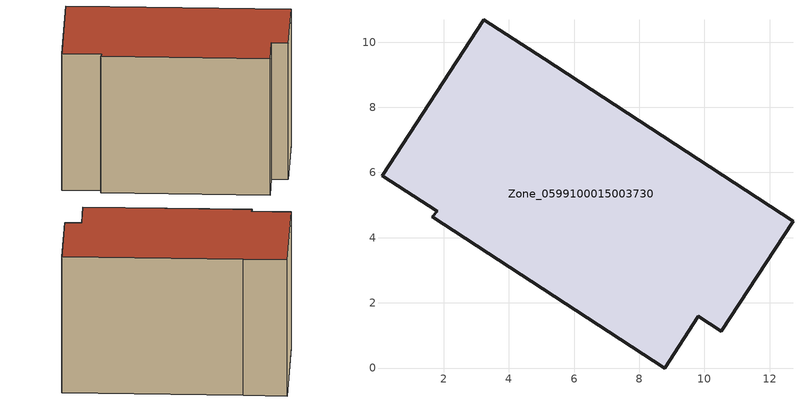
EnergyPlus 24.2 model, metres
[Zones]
Zone_0599100015003730
 floor ground (C_G): 8.78,0 1.65,4.64 1.81,4.81 0.12,5.91 3.23,10.68 5.08,9.49 12.72,4.51 10.52,1.13 9.81,1.59 z0.83
 wall outside (C_F): 12.72,4.51 5.08,9.49 3.23,10.68 0.12,5.91 1.81,4.81 1.65,4.64 8.78,0 9.81,1.59 10.52,1.13 12.72,4.51 z0.83:8.38
 roof outside (C_R): 5.08,9.49 3.23,10.68 0.12,5.91 1.81,4.81 1.65,4.64 8.78,0 9.81,1.59 10.52,1.13 12.72,4.51 z8.38
[BUILDING]
Pand.0599100015003730: North Axis=0; Terrain=City; Loads Convergence Tolerance Value=0.04; Temperature Convergence Tolerance Value=0.4; Solar Distribution=FullExterior; Maximum Number of Warmup Days=25; Minimum Number of Warmup Days=1
[Site:Location]
Rotterdam.The.Hague.AP_ZH_NLD Design_Conditions: Latitude=51.96; Longitude=4.45; Time Zone=1; Elevation=-4.5
[SITE:GROUNDTEMPERATURE:BUILDINGSURFACE]
18, 18, 18, 18, 18, 18, 18, 18, 18, 18, 18, 18
[MATERIAL] Thermal Absorptance=0.9; Solar Absorptance=0.7; Visible Absorptance=0.7
Name | Roughness | Thickness | Conductivity | Density | Specific Heat
G.TI.1965-1974 | MediumSmooth | 0.15 | 0.882353 | 540 | 1210
F.TI.1965-1974 | Rough | 0.3 | 0.697674 | 1920 | 840
R.TI.1965-1974 | MediumRough | 0.2 | 0.232558 | 1500 | 1000
[CONSTRUCTION]
C_G: G.TI.1965-1974
C_F: F.TI.1965-1974
C_R: R.TI.1965-1974
[ZONE]
Zone_0599100015003730: Type=1; Multiplier=1; Ceiling Height=Autocalculate; Volume=Autocalculate; Floor Area=autocalculate; Part of Total Floor Area=Yes
[ZONEINFILTRATION:DESIGNFLOWRATE]
Infil_Zone_0599100015003730: Zone or ZoneList or Space or SpaceList=Zone_0599100015003730; Schedule=AlwaysOn; Design Flow Rate Calculation Method=Flow/Area; Flow Rate per Floor Area=0.003; Constant Term Coefficient=1; Temperature Term Coefficient=0; Velocity Term Coefficient=0; Velocity Squared Term Coefficient=0
[HVACTEMPLATE:ZONE:IDEALLOADSAIRSYSTEM]
Zone_0599100015003730: Maximum Heating Supply Air Temperature=50; Minimum Cooling Supply Air Temperature=13; Maximum Heating Supply Air Humidity Ratio=0.0156; Minimum Cooling Supply Air Humidity Ratio=0.0077; Heating Limit=NoLimit; Cooling Limit=NoLimit; Dehumidification Control Type=ConstantSensibleHeatRatio; Cooling Sensible Heat Ratio=0.7; Dehumidification Setpoint=60; Humidification Control Type=None; Humidification Setpoint=30; Outdoor Air Method=None; Outdoor Air Flow Rate per Person=0.00944; Outdoor Air Flow Rate per Zone Floor Area=0; Outdoor Air Flow Rate per Zone=0; Demand Controlled Ventilation Type=None; Outdoor Air Economizer Type=NoEconomizer; Heat Recovery Type=None; Sensible Heat Recovery Effectiveness=0.7; Latent Heat Recovery Effectiveness=0.65
[ZONECONTROL:THERMOSTAT]
ThermostatControl_Zone_0599100015003730: Zone or ZoneList=Zone_0599100015003730; Control Type Schedule=DualSetpointControlType; Control 1=Thermostat_Zone_0599100015003730; Temperature Difference Between Cutout And Setpoint=0
[THERMOSTATSETPOINT:DUALSETPOINT]
Thermostat_Zone_0599100015003730: Heating Setpoint Temperature Schedule=HeatingSetpoint_Zone_0599100015003730; Cooling Setpoint Temperature Schedule=CoolingSetpoint_Zone_0599100015003730
[SCHEDULE:COMPACT]
HeatingSetpoint_Zone_0599100015003730: Through: 12/31, For: AllDays, Until: 24:00, 21
CoolingSetpoint_Zone_0599100015003730: Through: 12/31, For: AllDays, Until: 24:00, 24
DualSetpointControlType: Through: 12/31, For: AllDays, Until: 24:00, 4
AlwaysOn: Through: 12/31, For: AllDays, Until: 24:00, 1
